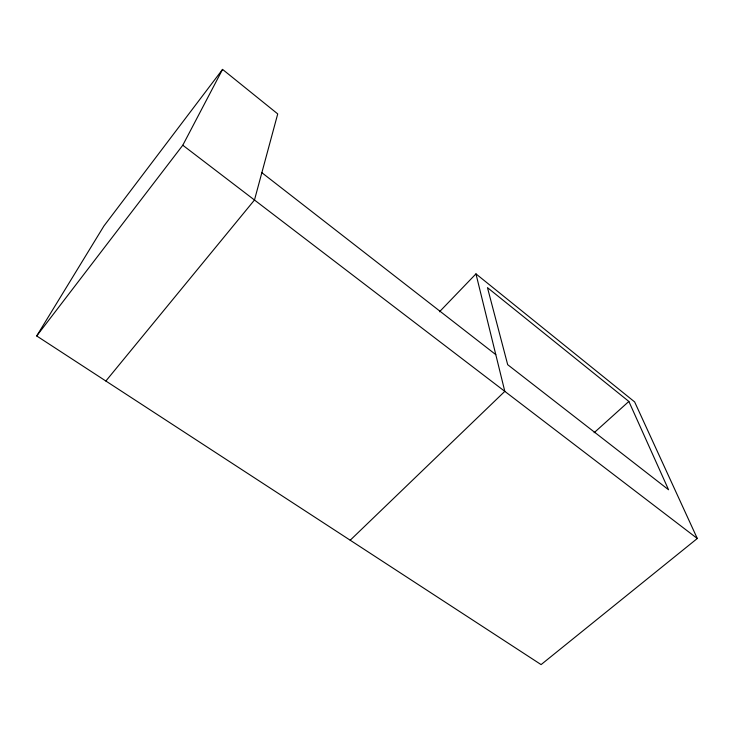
<?xml version="1.0" encoding="UTF-8"?>
<svg xmlns="http://www.w3.org/2000/svg" width="734" height="734" viewBox="0 0 734 734"><rect width="100%" height="100%" fill="white"/><g stroke="black" fill="none" stroke-linecap="round" stroke-linejoin="round"><path stroke-width="1.1" d="M439.483 311.776L475.962 273.874L634.635 401.911L697.3 538.49L541.096 664.6L36.7 335.952L182.794 145.222L222.558 69.4L277.727 113.908L254.478 200.015L105.87 381.019M36.7 335.952L103.916 226.008L222.558 69.4M350.21 540.224L504.809 391.36L475.962 273.874M594.109 432.73L628.864 401.443L487.468 287.636L507.689 364.688L668.555 489.752L628.864 401.443M182.794 145.222L697.3 538.49M261.854 172.683L495.789 354.632"/></g></svg>
